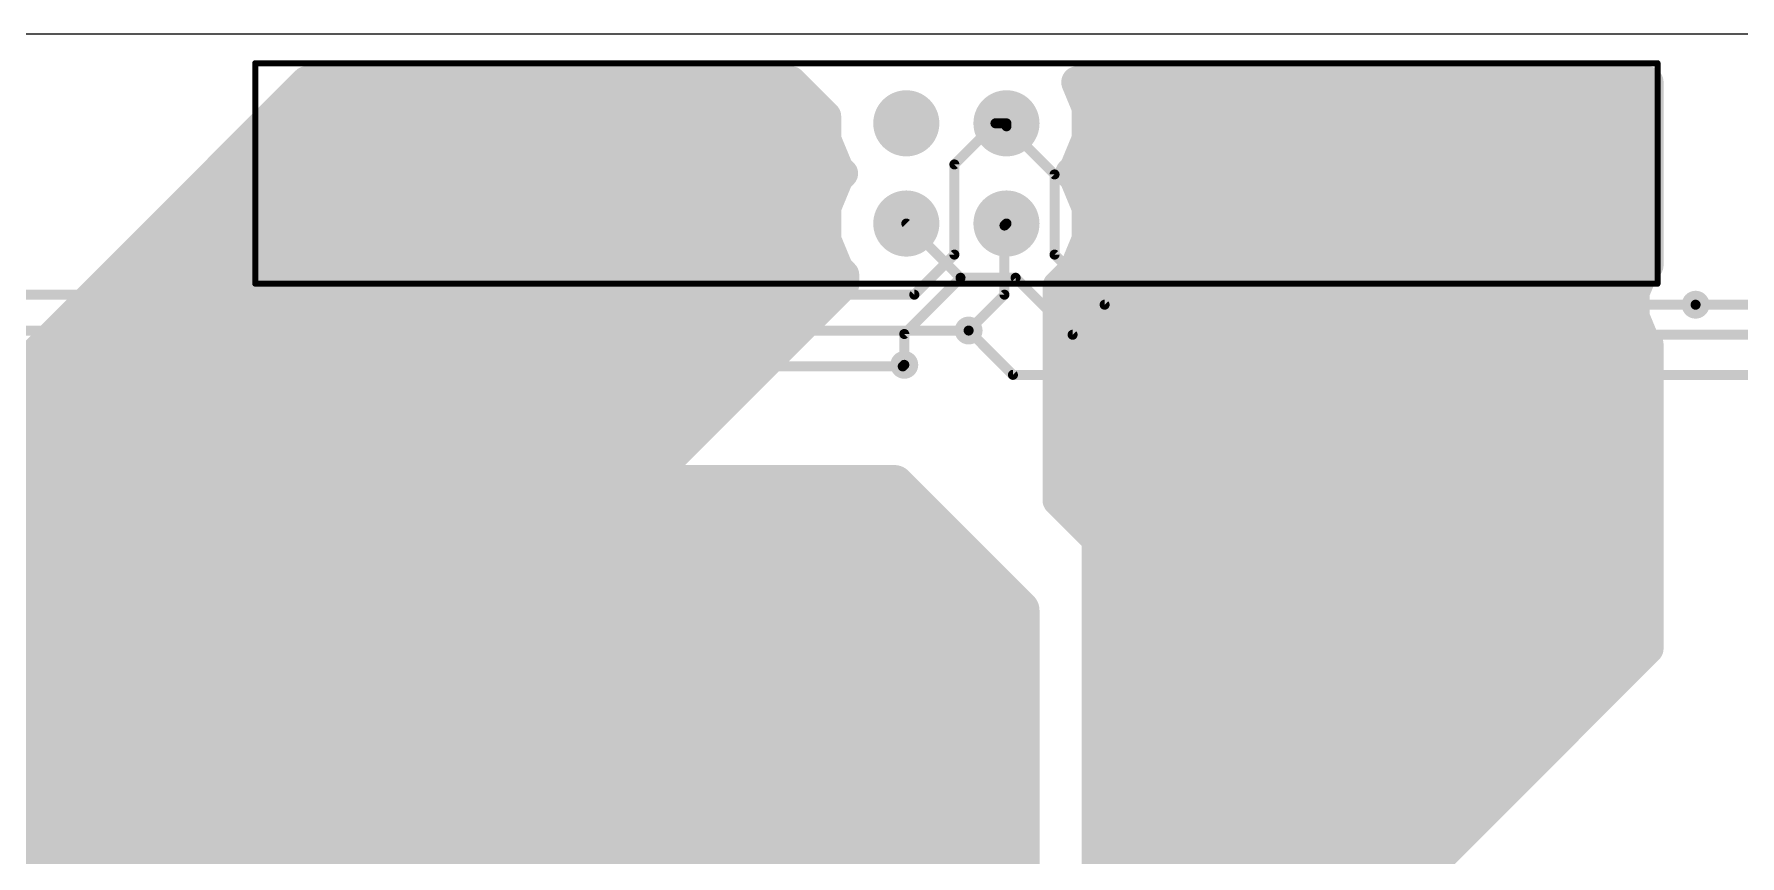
# Model space of a CAD drawing. Extents: x 0 to 6.01, y 0 to 3.
# Drawn here: x 3.291 to 4.994, y 2.18 to 3 of the extents above; entities that cross this region are included whole.
import ezdxf

# ---------------------------------------------------------------- set-up
doc = ezdxf.new("R2010")
doc.units = 0
for name, color, linetype in [('1', 12, 'CONTINUOUS'), ('16', 132, 'CONTINUOUS'), ('17', 110, 'CONTINUOUS'), ('18', 110, 'CONTINUOUS'), ('20', 31, 'CONTINUOUS'), ('21', 253, 'CONTINUOUS')]:
    doc.layers.add(name, color=color, linetype=linetype)

# ---------------------------------------------------------------- blocks, each defined once
blk = doc.blocks.new('RECT')
blk.add_solid([(-0.5, -0.5), (0.5, -0.5), (-0.5, 0.5), (0.5, 0.5)])
blk = doc.blocks.new('ROUNDP')
at = {"const_width": 0.5}
blk.add_lwpolyline([(0, -0.25, 1), (0, 0.25, 1), (0, -0.25)], format="xyb", dxfattribs=at)
blk = doc.blocks.new('ROUNDV')
at = {"const_width": 0.5}
blk.add_lwpolyline([(0, -0.25, 1), (0, 0.25, 1), (0, -0.25)], format="xyb", dxfattribs=at)

msp = doc.modelspace()

# ---------------------------------------------------------------- linework, layer by layer
at = {"layer": '1'}
for points, const_width in [([(4.343, 2.927112), (4.332691, 2.952)], 0.032), ([(4.332691, 2.952), (4.902, 2.952)], 0.032), ([(4.902, 2.952), (4.902, 2.769525)], 0.032), ([(4.336005, 2.944), (4.902, 2.944)], 0.032), ([(4.343, 2.894888), (4.343, 2.927112)], 0.032), ([(4.251, 2.911), (4.21, 2.87)], 0.01), ([(4.262, 2.911), (4.251, 2.911)], 0.01), ([(4.343, 2.912), (4.902, 2.912)], 0.032), ([(4.330668, 2.865117), (4.343, 2.894888)], 0.032), ([(4.336833, 2.88), (4.902, 2.88)], 0.032), ([(4.326551, 2.861), (4.330668, 2.865117)], 0.032), ([(4.21, 2.87), (4.21, 2.78)], 0.01), ([(4.330668, 2.856883), (4.326551, 2.861)], 0.032), ([(4.343, 2.827112), (4.330668, 2.856883)], 0.032), ([(4.334348, 2.848), (4.902, 2.848)], 0.032), ([(4.343, 2.794888), (4.343, 2.827112)], 0.032), ([(4.343, 2.816), (4.902, 2.816)], 0.032), ([(4.262, 2.811), (4.26, 2.809)], 0.01), ([(4.26, 2.809), (4.26, 2.74)], 0.01), ([(4.330668, 2.765117), (4.343, 2.794888)], 0.032), ([(4.33849, 2.784), (4.902, 2.784)], 0.032), ([(4.21, 2.78), (4.17, 2.74)], 0.01), ([(4.314, 2.748449), (4.330668, 2.765117)], 0.032), ([(4.897532, 2.765058), (4.88811, 2.742311)], 0.032), ([(4.902, 2.769525), (4.897532, 2.765058)], 0.032), ([(4.314, 2.535), (4.314, 2.748449)], 0.032), ([(4.317551, 2.752), (4.892124, 2.752)], 0.032), ([(4.17, 2.74), (3.21, 2.74)], 0.01), ([(4.26, 2.74), (4.22422, 2.70422)], 0.01), ([(4.88811, 2.742311), (4.88811, 2.717689)], 0.032), ([(4.314, 2.72), (4.88811, 2.72)], 0.032), ([(4.88811, 2.717689), (4.897532, 2.694942)], 0.032), ([(5.043, 2.73), (4.95, 2.73)], 0.01), ([(4.22422, 2.70422), (3.21, 2.70422)], 0.01), ([(4.897532, 2.694942), (4.902, 2.690475)], 0.032), ([(4.314, 2.688), (4.902, 2.688)], 0.032), ([(4.902, 2.690475), (4.902, 2.387)], 0.032), ([(4.16, 2.67), (4.158441, 2.668441)], 0.01), ([(4.158441, 2.668441), (3.2, 2.668441)], 0.01), ([(4.314, 2.656), (4.902, 2.656)], 0.032), ([(4.314, 2.624), (4.902, 2.624)], 0.032), ([(4.314, 2.592), (4.902, 2.592)], 0.032), ([(4.314, 2.56), (4.902, 2.56)], 0.032), ([(2.33, 2.55), (4.15, 2.55)], 0.04), ([(4.15, 2.55), (4.275, 2.425)], 0.04), ([(2.33, 2.52), (4.18, 2.52)], 0.04), ([(4.353, 2.496), (4.314, 2.535)], 0.032), ([(4.321, 2.528), (4.902, 2.528)], 0.032), ([(4.353, 2.058), (4.353, 2.496)], 0.032), ([(4.353, 2.496), (4.902, 2.496)], 0.032), ([(2.33, 2.48), (4.22, 2.48)], 0.04), ([(4.353, 2.464), (4.902, 2.464)], 0.032), ([(2.33, 2.44), (4.26, 2.44)], 0.04), ([(4.275, 2.425), (4.275, 1.975)], 0.04), ([(4.353, 2.432), (4.902, 2.432)], 0.032), ([(2.33, 2.4), (4.275, 2.4)], 0.04), ([(4.353, 2.4), (4.902, 2.4)], 0.032), ([(4.902, 2.387), (4.567, 2.052)], 0.032), ([(2.33, 2.36), (4.275, 2.36)], 0.04), ([(4.353, 2.368), (4.883, 2.368)], 0.032), ([(4.353, 2.336), (4.851, 2.336)], 0.032), ([(2.33, 2.32), (4.275, 2.32)], 0.04), ([(4.353, 2.304), (4.819, 2.304)], 0.032), ([(2.33, 2.28), (4.275, 2.28)], 0.04), ([(4.353, 2.272), (4.787, 2.272)], 0.032), ([(2.33, 2.24), (4.275, 2.24)], 0.04), ([(4.353, 2.24), (4.755, 2.24)], 0.032), ([(2.33, 2.2), (4.275, 2.2)], 0.04), ([(4.353, 2.208), (4.723, 2.208)], 0.032), ([(2.33, 2.16), (4.275, 2.16)], 0.04), ([(4.353, 2.176), (4.691, 2.176)], 0.032)]:
    msp.add_lwpolyline(points, dxfattribs=dict(at, const_width=const_width))
for points, const_width in [([(4.340082, 2.955061, 1), (4.3253, 2.948939)], 0.016), ([(4.332691, 2.96, 1), (4.332691, 2.944)], 0.016), ([(4.91, 2.952, 1), (4.894, 2.952)], 0.016), ([(4.902, 2.944, 1), (4.902, 2.96)], 0.016), ([(4.336005, 2.952, 1), (4.336005, 2.936)], 0.016), ([(4.902, 2.936, 1), (4.902, 2.952)], 0.016), ([(4.351, 2.927112, 1), (4.335, 2.927112)], 0.016), ([(4.335609, 2.92405, 1), (4.350391, 2.930173)], 0.016), ([(4.251, 2.9135, 1), (4.251, 2.9085)], 0.005), ([(4.252768, 2.909232, 1), (4.249232, 2.912768)], 0.005), ([(4.262, 2.9085, 1), (4.262, 2.9135)], 0.005), ([(4.343, 2.92, 1), (4.343, 2.904)], 0.016), ([(4.902, 2.904, 1), (4.902, 2.92)], 0.016), ([(4.336833, 2.888, 1), (4.336833, 2.872)], 0.016), ([(4.335, 2.894888, 1), (4.351, 2.894888)], 0.016), ([(4.350391, 2.891827, 1), (4.335609, 2.897949)], 0.016), ([(4.902, 2.872, 1), (4.902, 2.888)], 0.016), ([(4.336325, 2.85946, 1), (4.325012, 2.870774)], 0.016), ([(4.2125, 2.87, 1), (4.2075, 2.87)], 0.005), ([(4.208232, 2.871768, 1), (4.211768, 2.868232)], 0.005), ([(4.332208, 2.866657, 1), (4.320894, 2.855343)], 0.016), ([(4.320894, 2.866657, 1), (4.332208, 2.855343)], 0.016), ([(4.323277, 2.868179, 1), (4.338059, 2.862056)], 0.016), ([(4.338059, 2.859944, 1), (4.323277, 2.853821)], 0.016), ([(4.325012, 2.851226, 1), (4.336325, 2.86254)], 0.016), ([(4.334348, 2.856, 1), (4.334348, 2.84)], 0.016), ([(4.902, 2.84, 1), (4.902, 2.856)], 0.016), ([(4.351, 2.827112, 1), (4.335, 2.827112)], 0.016), ([(4.343, 2.824, 1), (4.343, 2.808)], 0.016), ([(4.335609, 2.82405, 1), (4.350391, 2.830173)], 0.016), ([(4.902, 2.808, 1), (4.902, 2.824)], 0.016), ([(4.2625, 2.809, 1), (4.2575, 2.809)], 0.005), ([(4.258232, 2.810768, 1), (4.261768, 2.807232)], 0.005), ([(4.263768, 2.809232, 1), (4.260232, 2.812768)], 0.005), ([(4.350391, 2.791827, 1), (4.335609, 2.797949)], 0.016), ([(4.33849, 2.792, 1), (4.33849, 2.776)], 0.016), ([(4.335, 2.794888, 1), (4.351, 2.794888)], 0.016), ([(4.902, 2.776, 1), (4.902, 2.792)], 0.016), ([(4.2075, 2.78, 1), (4.2125, 2.78)], 0.005), ([(4.211768, 2.778232, 1), (4.208232, 2.781768)], 0.005), ([(4.323277, 2.768179, 1), (4.338059, 2.762056)], 0.016), ([(4.336325, 2.75946, 1), (4.325012, 2.770774)], 0.016), ([(4.891876, 2.770715, 1), (4.903189, 2.759401)], 0.016), ([(4.904923, 2.761996, 1), (4.890141, 2.768119)], 0.016), ([(4.894, 2.769525, 1), (4.91, 2.769525)], 0.016), ([(4.907657, 2.763868, 1), (4.896343, 2.775182)], 0.016), ([(4.322, 2.748449, 1), (4.306, 2.748449)], 0.016), ([(4.308343, 2.754106, 1), (4.319657, 2.742792)], 0.016), ([(4.317551, 2.76, 1), (4.317551, 2.744)], 0.016), ([(4.892124, 2.744, 1), (4.892124, 2.76)], 0.016), ([(4.168232, 2.741768, 1), (4.171768, 2.738232)], 0.005), ([(4.17, 2.7375, 1), (4.17, 2.7425)], 0.005), ([(4.2575, 2.74, 1), (4.2625, 2.74)], 0.005), ([(4.261768, 2.738232, 1), (4.258232, 2.741768)], 0.005), ([(4.89611, 2.742311, 1), (4.88011, 2.742311)], 0.016), ([(4.880719, 2.745372, 1), (4.895501, 2.739249)], 0.016), ([(4.314, 2.728, 1), (4.314, 2.712)], 0.016), ([(4.895501, 2.720751, 1), (4.880719, 2.714628)], 0.016), ([(4.88011, 2.717689, 1), (4.89611, 2.717689)], 0.016), ([(4.88811, 2.712, 1), (4.88811, 2.728)], 0.016), ([(4.95, 2.7325, 1), (4.95, 2.7275)], 0.005), ([(4.222453, 2.705988, 1), (4.225988, 2.702453)], 0.005), ([(4.22422, 2.70172, 1), (4.22422, 2.70672)], 0.005), ([(4.903189, 2.700599, 1), (4.891876, 2.689285)], 0.016), ([(4.314, 2.696, 1), (4.314, 2.68)], 0.016), ([(4.890141, 2.691881, 1), (4.904923, 2.698004)], 0.016), ([(4.91, 2.690475, 1), (4.894, 2.690475)], 0.016), ([(4.896343, 2.684818, 1), (4.907657, 2.696132)], 0.016), ([(4.902, 2.68, 1), (4.902, 2.696)], 0.016), ([(4.161768, 2.668232, 1), (4.158232, 2.671768)], 0.005), ([(4.156673, 2.670209, 1), (4.160209, 2.666673)], 0.005), ([(4.158441, 2.665941, 1), (4.158441, 2.670941)], 0.005), ([(4.314, 2.664, 1), (4.314, 2.648)], 0.016), ([(4.902, 2.648, 1), (4.902, 2.664)], 0.016), ([(4.314, 2.632, 1), (4.314, 2.616)], 0.016), ([(4.902, 2.616, 1), (4.902, 2.632)], 0.016), ([(4.314, 2.6, 1), (4.314, 2.584)], 0.016), ([(4.902, 2.584, 1), (4.902, 2.6)], 0.016), ([(4.314, 2.568, 1), (4.314, 2.552)], 0.016), ([(4.902, 2.552, 1), (4.902, 2.568)], 0.016), ([(4.157071, 2.557071, 1), (4.142929, 2.542929)], 0.02), ([(4.15, 2.54, 1), (4.15, 2.56)], 0.02), ([(4.18, 2.51, 1), (4.18, 2.53)], 0.02), ([(4.319657, 2.540657, 1), (4.308343, 2.529343)], 0.016), ([(4.306, 2.535, 1), (4.322, 2.535)], 0.016), ([(4.321, 2.536, 1), (4.321, 2.52)], 0.016), ([(4.902, 2.52, 1), (4.902, 2.536)], 0.016), ([(4.361, 2.496, 1), (4.345, 2.496)], 0.016), ([(4.353, 2.504, 1), (4.353, 2.488)], 0.016), ([(4.347343, 2.490343, 1), (4.358657, 2.501657)], 0.016), ([(4.902, 2.488, 1), (4.902, 2.504)], 0.016), ([(4.22, 2.47, 1), (4.22, 2.49)], 0.02), ([(4.353, 2.472, 1), (4.353, 2.456)], 0.016), ([(4.902, 2.456, 1), (4.902, 2.472)], 0.016), ([(4.26, 2.43, 1), (4.26, 2.45)], 0.02), ([(4.285, 2.425, 1), (4.265, 2.425)], 0.02), ([(4.267929, 2.417929, 1), (4.282071, 2.432071)], 0.02), ([(4.353, 2.44, 1), (4.353, 2.424)], 0.016), ([(4.902, 2.424, 1), (4.902, 2.44)], 0.016), ([(4.275, 2.39, 1), (4.275, 2.41)], 0.02), ([(4.353, 2.408, 1), (4.353, 2.392)], 0.016), ([(4.907657, 2.381343, 1), (4.896343, 2.392657)], 0.016), ([(4.902, 2.392, 1), (4.902, 2.408)], 0.016), ([(4.894, 2.387, 1), (4.91, 2.387)], 0.016), ([(4.275, 2.35, 1), (4.275, 2.37)], 0.02), ([(4.353, 2.376, 1), (4.353, 2.36)], 0.016), ([(4.883, 2.36, 1), (4.883, 2.376)], 0.016), ([(4.353, 2.344, 1), (4.353, 2.328)], 0.016), ([(4.851, 2.328, 1), (4.851, 2.344)], 0.016), ([(4.275, 2.31, 1), (4.275, 2.33)], 0.02), ([(4.353, 2.312, 1), (4.353, 2.296)], 0.016), ([(4.819, 2.296, 1), (4.819, 2.312)], 0.016), ([(4.275, 2.27, 1), (4.275, 2.29)], 0.02), ([(4.353, 2.28, 1), (4.353, 2.264)], 0.016), ([(4.787, 2.264, 1), (4.787, 2.28)], 0.016), ([(4.275, 2.23, 1), (4.275, 2.25)], 0.02), ([(4.353, 2.248, 1), (4.353, 2.232)], 0.016), ([(4.755, 2.232, 1), (4.755, 2.248)], 0.016), ([(4.275, 2.19, 1), (4.275, 2.21)], 0.02), ([(4.353, 2.216, 1), (4.353, 2.2)], 0.016), ([(4.723, 2.2, 1), (4.723, 2.216)], 0.016), ([(4.275, 2.15, 1), (4.275, 2.17)], 0.02), ([(4.353, 2.184, 1), (4.353, 2.168)], 0.016), ([(4.691, 2.168, 1), (4.691, 2.184)], 0.016)]:
    msp.add_lwpolyline(points, format="xyb", dxfattribs=dict(at, const_width=const_width))
at = {"layer": '16'}
for points, const_width in [([(3.27, 2.66), (3.563, 2.953)], 0.03), ([(3.563, 2.953), (4.047, 2.953)], 0.03), ([(4.047, 2.953), (4.082, 2.918)], 0.03), ([(3.55, 2.94), (4.06, 2.94)], 0.03), ([(4.082, 2.918), (4.082, 2.895087)], 0.03), ([(3.52, 2.91), (4.082, 2.91)], 0.03), ([(4.262, 2.911), (4.262, 2.908)], 0.01), ([(4.31, 2.86), (4.262, 2.908)], 0.01), ([(4.082, 2.895087), (4.094179, 2.865684)], 0.03), ([(3.49, 2.88), (4.088249, 2.88)], 0.03), ([(4.094179, 2.865684), (4.098863, 2.861)], 0.03), ([(3.46, 2.85), (4.091563, 2.85)], 0.03), ([(4.094179, 2.856316), (4.082, 2.826913)], 0.03), ([(4.098863, 2.861), (4.094179, 2.856316)], 0.03), ([(4.31, 2.86), (4.31, 2.78)], 0.01), ([(3.43, 2.82), (4.082, 2.82)], 0.03), ([(4.082, 2.826913), (4.082, 2.795087)], 0.03), ([(4.082, 2.795087), (4.094179, 2.765684)], 0.03), ([(4.21611, 2.75689), (4.162, 2.811)], 0.01), ([(3.4, 2.79), (4.084107, 2.79)], 0.03), ([(4.094179, 2.765684), (4.1, 2.759863)], 0.03), ([(4.36, 2.73), (4.31, 2.78)], 0.01), ([(3.37, 2.76), (4.099863, 2.76)], 0.03), ([(4.1, 2.75), (3.68, 2.33)], 0.03), ([(4.1, 2.759863), (4.1, 2.75)], 0.03), ([(4.21611, 2.75689), (4.16, 2.70078)], 0.01), ([(4.271138, 2.75689), (4.21611, 2.75689)], 0.01), ([(4.328028, 2.7), (4.271138, 2.75689)], 0.01), ([(3.34, 2.73), (4.08, 2.73)], 0.03), ([(4.95, 2.73), (4.36, 2.73)], 0.01), ([(3.31, 2.7), (4.05, 2.7)], 0.03), ([(4.268441, 2.66), (4.22422, 2.70422)], 0.01), ([(4.16, 2.70078), (4.16, 2.67)], 0.01), ([(5.02, 2.7), (4.328028, 2.7)], 0.01), ([(3.28, 2.67), (4.02, 2.67)], 0.03), ([(5.02, 2.66), (4.268441, 2.66)], 0.01), ([(3.254126, 2.64), (3.99, 2.64)], 0.03), ([(3.218024, 2.61), (3.96, 2.61)], 0.03), ([(1.42, 2.58), (3.93, 2.58)], 0.03), ([(1.45, 2.55), (3.9, 2.55)], 0.03), ([(1.48, 2.52), (3.87, 2.52)], 0.03), ([(1.51, 2.49), (3.84, 2.49)], 0.03), ([(1.54, 2.46), (3.81, 2.46)], 0.03), ([(1.57, 2.43), (3.78, 2.43)], 0.03), ([(1.6, 2.4), (3.75, 2.4)], 0.03), ([(1.63, 2.37), (3.72, 2.37)], 0.03), ([(1.66, 2.34), (3.69, 2.34)], 0.03), ([(3.68, 2.33), (1.67, 2.33)], 0.03)]:
    msp.add_lwpolyline(points, dxfattribs=dict(at, const_width=const_width))
for points, const_width in [([(3.563, 2.9605, 1), (3.563, 2.9455)], 0.015), ([(3.568303, 2.947697, 1), (3.557697, 2.958303)], 0.015), ([(4.052303, 2.958303, 1), (4.041697, 2.947697)], 0.015), ([(4.047, 2.9455, 1), (4.047, 2.9605)], 0.015), ([(3.55, 2.9475, 1), (3.55, 2.9325)], 0.015), ([(4.06, 2.9325, 1), (4.06, 2.9475)], 0.015), ([(4.0895, 2.918, 1), (4.0745, 2.918)], 0.015), ([(4.076697, 2.912697, 1), (4.087303, 2.923303)], 0.015), ([(3.52, 2.9175, 1), (3.52, 2.9025)], 0.015), ([(4.082, 2.9025, 1), (4.082, 2.9175)], 0.015), ([(4.2645, 2.911, 1), (4.2595, 2.911)], 0.005), ([(4.263768, 2.909768, 1), (4.260232, 2.906232)], 0.005), ([(4.088929, 2.897957, 1), (4.075071, 2.892217)], 0.015), ([(4.0745, 2.895087, 1), (4.0895, 2.895087)], 0.015), ([(4.2595, 2.908, 1), (4.2645, 2.908)], 0.005), ([(3.49, 2.8875, 1), (3.49, 2.8725)], 0.015), ([(4.099482, 2.870987, 1), (4.088876, 2.86038)], 0.015), ([(4.088249, 2.8725, 1), (4.088249, 2.8875)], 0.015), ([(3.46, 2.8575, 1), (3.46, 2.8425)], 0.015), ([(4.088876, 2.86162, 1), (4.099483, 2.851013)], 0.015), ([(4.08725, 2.862813, 1), (4.101108, 2.868554)], 0.015), ([(4.101108, 2.853446, 1), (4.08725, 2.859186)], 0.015), ([(4.091563, 2.8425, 1), (4.091563, 2.8575)], 0.015), ([(4.104166, 2.855697, 1), (4.09356, 2.866303)], 0.015), ([(4.09356, 2.855697, 1), (4.104166, 2.866303)], 0.015), ([(4.3125, 2.86, 1), (4.3075, 2.86)], 0.005), ([(4.308232, 2.858232, 1), (4.311768, 2.861768)], 0.005), ([(3.43, 2.8275, 1), (3.43, 2.8125)], 0.015), ([(4.0895, 2.826913, 1), (4.0745, 2.826913)], 0.015), ([(4.075071, 2.829783, 1), (4.088929, 2.824043)], 0.015), ([(4.082, 2.8125, 1), (4.082, 2.8275)], 0.015), ([(4.088929, 2.797957, 1), (4.075071, 2.792217)], 0.015), ([(4.163768, 2.812768, 1), (4.160232, 2.809232)], 0.005), ([(3.4, 2.7975, 1), (3.4, 2.7825)], 0.015), ([(4.0745, 2.795087, 1), (4.0895, 2.795087)], 0.015), ([(4.084107, 2.7825, 1), (4.084107, 2.7975)], 0.015), ([(4.099483, 2.770987, 1), (4.088876, 2.76038)], 0.015), ([(4.08725, 2.762813, 1), (4.101108, 2.768554)], 0.015), ([(4.311768, 2.781768, 1), (4.308232, 2.778232)], 0.005), ([(4.3075, 2.78, 1), (4.3125, 2.78)], 0.005), ([(3.37, 2.7675, 1), (3.37, 2.7525)], 0.015), ([(4.1075, 2.759863, 1), (4.0925, 2.759863)], 0.015), ([(4.094697, 2.75456, 1), (4.105303, 2.765166)], 0.015), ([(4.105303, 2.744697, 1), (4.094697, 2.755303)], 0.015), ([(4.099863, 2.7525, 1), (4.099863, 2.7675)], 0.015), ([(4.21611, 2.75939, 1), (4.21611, 2.75439)], 0.005), ([(4.217878, 2.755122, 1), (4.214342, 2.758658)], 0.005), ([(4.214342, 2.755122, 1), (4.217878, 2.758658)], 0.005), ([(4.272906, 2.758658, 1), (4.269371, 2.755122)], 0.005), ([(4.271138, 2.75439, 1), (4.271138, 2.75939)], 0.005), ([(3.34, 2.7375, 1), (3.34, 2.7225)], 0.015), ([(4.08, 2.7225, 1), (4.08, 2.7375)], 0.015), ([(4.0925, 2.75, 1), (4.1075, 2.75)], 0.015), ([(4.36, 2.7325, 1), (4.36, 2.7275)], 0.005), ([(4.358232, 2.728232, 1), (4.361768, 2.731768)], 0.005), ([(4.95, 2.7275, 1), (4.95, 2.7325)], 0.005), ([(3.31, 2.7075, 1), (3.31, 2.6925)], 0.015), ([(4.05, 2.6925, 1), (4.05, 2.7075)], 0.015), ([(4.225988, 2.705988, 1), (4.222453, 2.702453)], 0.005), ([(4.1625, 2.70078, 1), (4.1575, 2.70078)], 0.005), ([(4.158232, 2.702547, 1), (4.161768, 2.699012)], 0.005), ([(4.328028, 2.7025, 1), (4.328028, 2.6975)], 0.005), ([(4.32626, 2.698232, 1), (4.329796, 2.701768)], 0.005), ([(4.02, 2.6625, 1), (4.02, 2.6775)], 0.015), ([(4.1575, 2.67, 1), (4.1625, 2.67)], 0.005), ([(4.268441, 2.6625, 1), (4.268441, 2.6575)], 0.005), ([(4.266673, 2.658232, 1), (4.270209, 2.661768)], 0.005), ([(3.99, 2.6325, 1), (3.99, 2.6475)], 0.015), ([(3.96, 2.6025, 1), (3.96, 2.6175)], 0.015), ([(3.93, 2.5725, 1), (3.93, 2.5875)], 0.015), ([(3.9, 2.5425, 1), (3.9, 2.5575)], 0.015), ([(3.87, 2.5125, 1), (3.87, 2.5275)], 0.015), ([(3.84, 2.4825, 1), (3.84, 2.4975)], 0.015), ([(3.81, 2.4525, 1), (3.81, 2.4675)], 0.015), ([(3.78, 2.4225, 1), (3.78, 2.4375)], 0.015), ([(3.75, 2.3925, 1), (3.75, 2.4075)], 0.015), ([(3.72, 2.3625, 1), (3.72, 2.3775)], 0.015), ([(3.69, 2.3325, 1), (3.69, 2.3475)], 0.015), ([(3.674697, 2.335303, 1), (3.685303, 2.324697)], 0.015), ([(3.68, 2.3225, 1), (3.68, 2.3375)], 0.015)]:
    msp.add_lwpolyline(points, format="xyb", dxfattribs=dict(at, const_width=const_width))
at = {"layer": '20'}
msp.add_line((6, 3), (0, 3), dxfattribs=at)
at = {"layer": '21', "const_width": 0.006}
for points in [[(3.512, 2.971), (4.912, 2.971)], [(3.512, 2.751), (3.512, 2.971)], [(4.912, 2.971), (4.912, 2.751)], [(4.912, 2.751), (3.512, 2.751)]]:
    msp.add_lwpolyline(points, dxfattribs=at)
at = {"layer": '21', "const_width": 0.003}
for points in [[(3.512, 2.9725, 1), (3.512, 2.9695)], [(3.5135, 2.971, 1), (3.5105, 2.971)], [(4.9135, 2.971, 1), (4.9105, 2.971)], [(4.912, 2.9695, 1), (4.912, 2.9725)], [(3.512, 2.7525, 1), (3.512, 2.7495)], [(3.5105, 2.751, 1), (3.5135, 2.751)], [(4.9105, 2.751, 1), (4.9135, 2.751)], [(4.912, 2.7495, 1), (4.912, 2.7525)]]:
    msp.add_lwpolyline(points, format="xyb", dxfattribs=at)

# ---------------------------------------------------------------- block references
at = {"layer": '1'}
for p, xscale, yscale, rotation in [((4.056039, 2.203496), 0.412992, 0.329921, 90), ((4.458126, 2.303496), 0.137953, 0.04, 180)]:
    msp.add_blockref('RECT', p, dxfattribs=dict(at, xscale=xscale, yscale=yscale, rotation=rotation))
at = {"layer": '17', "xscale": 0.066, "yscale": 0.066}
for p in [(3.562, 2.911), (3.562, 2.911), (3.662, 2.911), (3.662, 2.911), (3.762, 2.911), (3.762, 2.911), (3.862, 2.911), (3.862, 2.911), (3.962, 2.911), (3.962, 2.911), (4.062, 2.911), (4.062, 2.911), (4.162, 2.911), (4.162, 2.911), (4.262, 2.911), (4.262, 2.911), (4.362, 2.911), (4.362, 2.911), (4.462, 2.911), (4.462, 2.911), (4.562, 2.911), (4.562, 2.911), (4.662, 2.911), (4.662, 2.911), (4.762, 2.911), (4.762, 2.911), (4.862, 2.911), (4.862, 2.911), (3.562, 2.811), (3.562, 2.811), (3.662, 2.811), (3.662, 2.811), (3.762, 2.811), (3.762, 2.811), (3.862, 2.811), (3.862, 2.811), (3.962, 2.811), (3.962, 2.811), (4.062, 2.811), (4.062, 2.811), (4.162, 2.811), (4.162, 2.811), (4.262, 2.811), (4.262, 2.811), (4.362, 2.811), (4.362, 2.811), (4.462, 2.811), (4.462, 2.811), (4.562, 2.811), (4.562, 2.811), (4.662, 2.811), (4.662, 2.811), (4.762, 2.811), (4.762, 2.811), (4.862, 2.811), (4.862, 2.811)]:
    msp.add_blockref('ROUNDP', p, dxfattribs=at)
at = {"layer": '18', "xscale": 0.02778, "yscale": 0.02778}
for p in [(4.95, 2.73), (4.95, 2.73), (4.22422, 2.70422), (4.22422, 2.70422), (4.16, 2.67), (4.16, 2.67)]:
    msp.add_blockref('ROUNDV', p, dxfattribs=at)

doc.saveas('drawing.dxf')
